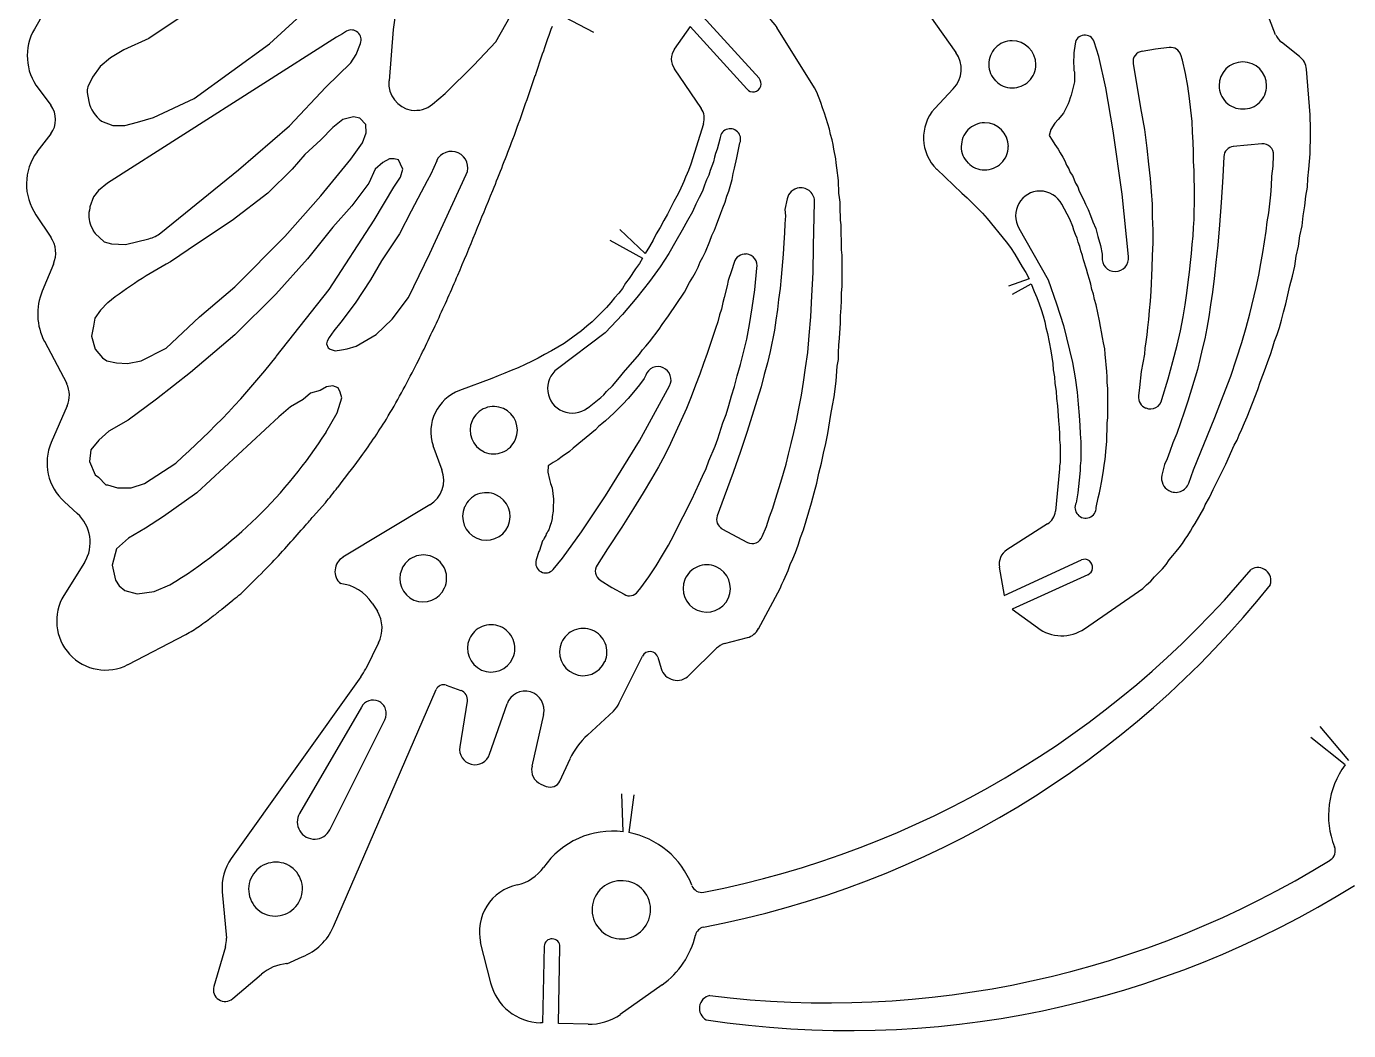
# Model space of a CAD drawing. Extents: x 277 to 555, y 173 to 336.
# Drawn here: x 277.4 to 418.9, y 173.2 to 280.7 of the extents above; entities that cross this region are included whole.
import ezdxf

# ---------------------------------------------------------------- set-up
doc = ezdxf.new("R2010")
doc.units = 0
doc.header["$MEASUREMENT"] = 0
doc.layers.add('CYAN', color=4, linetype='CONTINUOUS')

msp = doc.modelspace()

# ---------------------------------------------------------------- linework, layer by layer
at = {"layer": 'CYAN', "color": 7}
for p, q in [((370.62, 286.8), (376.91, 277.96)), ((303.41, 278.87), (310.04, 284.93)), ((280.29, 284.02), (278.25, 280.45)), ((317.12, 283.74), (316.67, 280.4)), ((327.66, 279.09), (330.27, 283.74)), ((411.13, 279.83), (409.66, 283.68)), ((294.29, 281.98), (290.49, 279.43)), ((334.22, 282.16), (338.12, 280.14)), ((349.82, 281.81), (355.83, 275.18)), ((316.67, 280.4), (316.22, 274.9)), ((348.46, 280.74), (346.76, 278.3)), ((354.52, 274.05), (348.46, 280.74)), ((361.78, 274.16), (357.75, 280.62)), ((310.61, 279.6), (286.07, 263.96)), ((290.49, 279.43), (287.83, 278.24)), ((295.36, 273.03), (303.41, 278.87)), ((311.23, 279.94), (310.61, 279.6)), ((311.68, 280.23), (311.23, 279.94)), ((312.7, 277.73), (313.16, 278.92)), ((325.28, 276.6), (327.66, 279.09)), ((389.66, 278.87), (389.54, 277.9)), ((392.21, 277.51), (391.7, 279.09)), ((413.68, 277.51), (411.76, 279.04)), ((287.83, 278.24), (286.41, 277.39)), ((312.14, 276.83), (312.7, 277.73)), ((389.54, 277.9), (389.54, 277.39)), ((392.94, 274.16), (392.21, 277.51)), ((398.27, 278.3), (396.85, 278.07)), ((399.74, 278.47), (398.27, 278.3)), ((401.16, 277.11), (400.99, 277.68)), ((285.28, 276.43), (284.48, 275.3)), ((286.41, 277.39), (285.28, 276.43)), ((309.47, 274.22), (312.14, 276.83)), ((322.22, 273.54), (325.28, 276.6)), ((346.76, 276.2), (349.65, 271.95)), ((389.54, 277.39), (389.49, 277.22)), ((389.49, 277.22), (389.49, 276.71)), ((389.49, 276.71), (389.54, 276.54)), ((389.54, 276.54), (389.54, 276.03)), ((389.54, 276.03), (389.6, 275.86)), ((395.89, 276.77), (396.68, 272.01)), ((401.5, 275.69), (401.16, 277.11)), ((414.82, 271.27), (414.42, 276.15)), ((284.48, 275.3), (283.97, 274.28)), ((389.6, 274.79), (389.32, 273.65)), ((389.6, 275.86), (389.6, 274.79)), ((401.73, 274.33), (401.5, 275.69)), ((278.65, 274.11), (280.01, 272.29)), ((283.92, 273.65), (284.09, 272.69)), ((305.56, 270.08), (309.47, 274.22)), ((320.86, 272.41), (322.22, 273.54)), ((362, 273.71), (361.78, 274.16)), ((362.46, 272.58), (362, 273.71)), ((376.62, 274.05), (374.64, 271.95)), ((389.26, 273.37), (389.15, 273.09)), ((389.32, 273.65), (389.26, 273.37)), ((393.74, 269.57), (392.94, 274.16)), ((401.9, 273.03), (401.73, 274.33)), ((291, 270.99), (295.36, 273.03)), ((362.63, 272.01), (362.46, 272.58)), ((362.85, 271.44), (362.63, 272.01)), ((388.92, 272.46), (388.41, 271.44)), ((389.03, 272.75), (388.92, 272.46)), ((389.15, 273.09), (389.03, 272.75)), ((396.68, 272.01), (397.08, 269.69)), ((402.07, 271.78), (401.9, 273.03)), ((402.18, 270.54), (402.07, 271.78)), ((285.45, 270.59), (286.64, 270.14)), ((287.94, 270.14), (289.3, 270.48)), ((289.3, 270.48), (291, 270.99)), ((311.29, 270.76), (310.21, 269.91)), ((312.42, 271.05), (311.29, 270.76)), ((313.1, 270.93), (312.42, 271.05)), ((313.72, 270.25), (313.1, 270.93)), ((363.36, 269.74), (362.85, 271.44)), ((387.5, 270.37), (387.05, 269.69)), ((387.84, 270.76), (387.5, 270.37)), ((388.41, 271.44), (387.84, 270.76)), ((402.24, 269.4), (402.18, 270.54)), ((414.82, 270.76), (414.82, 271.27)), ((414.87, 270.25), (414.82, 270.76)), ((280.01, 269.23), (278.53, 267.31)), ((286.64, 270.14), (287.94, 270.14)), ((300.12, 265.38), (305.56, 270.08)), ((310.21, 269.91), (308.91, 268.61)), ((313.38, 268.27), (313.78, 269.35)), ((313.78, 269.35), (313.72, 270.25)), ((349.88, 270.31), (348.52, 266)), ((363.48, 269.18), (363.36, 269.74)), ((363.65, 268.61), (363.48, 269.18)), ((387.05, 269.69), (386.88, 269.06)), ((386.88, 269.06), (387.22, 268.55)), ((394.7, 262.77), (393.74, 269.57)), ((397.08, 269.69), (397.36, 267.7)), ((402.29, 268.33), (402.24, 269.4)), ((414.87, 268.5), (414.87, 270.25)), ((308.91, 268.61), (307.21, 267.02)), ((312.14, 266.51), (313.38, 268.27)), ((351.35, 267.59), (351.18, 267.14)), ((351.63, 268.67), (351.35, 267.59)), ((353.56, 267.19), (353.79, 268.27)), ((363.76, 268.1), (363.65, 268.61)), ((363.82, 267.59), (363.76, 268.1)), ((364.04, 266.57), (363.82, 267.59)), ((387.22, 268.55), (387.5, 268.1)), ((387.5, 268.1), (387.84, 267.59)), ((387.84, 267.59), (388.07, 267.19)), ((397.36, 267.7), (397.53, 266)), ((402.35, 267.31), (402.29, 268.33)), ((409.66, 268.16), (406.6, 267.87)), ((414.82, 267.82), (414.87, 268.5)), ((414.82, 267.08), (414.82, 267.82)), ((307.21, 267.02), (305.85, 265.44)), ((308.91, 262.6), (312.14, 266.51)), ((315.54, 266.17), (314.74, 265.44)), ((316.27, 266.57), (315.54, 266.17)), ((316.78, 266.57), (316.27, 266.57)), ((317.24, 266.46), (316.78, 266.57)), ((317.46, 266), (317.24, 266.46)), ((321.32, 266.34), (320.69, 264.93)), ((350.95, 266.23), (350.61, 265.32)), ((351.07, 266.74), (350.95, 266.23)), ((351.18, 267.14), (351.07, 266.74)), ((353.22, 265.55), (353.45, 266.68)), ((353.45, 266.68), (353.56, 267.19)), ((364.1, 266.12), (364.04, 266.57)), ((364.16, 265.61), (364.1, 266.12)), ((388.07, 267.19), (388.35, 266.74)), ((388.35, 266.74), (388.58, 266.34)), ((388.58, 266.34), (388.75, 265.89)), ((402.35, 266.29), (402.35, 267.31)), ((402.41, 265.32), (402.35, 266.29)), ((405.58, 266.8), (405.47, 264.64)), ((410.85, 265.78), (410.91, 266.97)), ((414.7, 265.44), (414.76, 266.29)), ((414.76, 266.29), (414.82, 267.08)), ((291.79, 258.64), (300.12, 265.38)), ((305.85, 265.44), (303.24, 262.89)), ((314.74, 265.44), (314.06, 263.96)), ((317.69, 265.44), (317.46, 266)), ((317.46, 264.59), (317.69, 265.44)), ((320.69, 264.93), (320.3, 264.19)), ((320.58, 256.43), (324.49, 264.87)), ((348.12, 264.98), (347.95, 264.59)), ((348.29, 265.32), (348.12, 264.98)), ((348.52, 266), (348.29, 265.32)), ((350.44, 264.81), (350.22, 264.3)), ((350.61, 265.32), (350.44, 264.81)), ((352.94, 264.36), (353.05, 264.98)), ((353.05, 264.98), (353.22, 265.55)), ((364.33, 264.25), (364.16, 265.61)), ((374.87, 265.44), (377.53, 262.89)), ((388.75, 265.89), (388.98, 265.49)), ((388.98, 265.49), (389.15, 265.1)), ((389.15, 265.1), (389.37, 264.76)), ((389.37, 264.76), (389.71, 263.96)), ((397.53, 266), (397.7, 264.47)), ((402.41, 264.42), (402.41, 265.32)), ((410.68, 263.68), (410.74, 264.7)), ((410.74, 264.7), (410.85, 265.78)), ((414.59, 264.47), (414.7, 265.44)), ((286.07, 263.96), (285.11, 263.17)), ((314.06, 263.96), (312.25, 261.53)), ((314.63, 260), (316.73, 263.51)), ((316.73, 263.51), (317.46, 264.59)), ((320.3, 264.19), (319.67, 263)), ((347.78, 264.13), (347.33, 263.11)), ((347.95, 264.59), (347.78, 264.13)), ((349.99, 263.74), (349.76, 263.11)), ((350.22, 264.3), (349.99, 263.74)), ((352.6, 263.11), (352.94, 264.36)), ((364.33, 263.79), (364.33, 264.25)), ((364.38, 263.34), (364.33, 263.79)), ((364.38, 262.89), (364.38, 263.34)), ((389.71, 263.96), (389.94, 263.57)), ((389.94, 263.57), (390.11, 263.11)), ((397.7, 264.47), (397.82, 263.06)), ((402.46, 263.51), (402.41, 264.42)), ((402.46, 261.81), (402.46, 263.51)), ((405.47, 264.64), (405.3, 261.87)), ((410.62, 262.72), (410.68, 263.68)), ((414.36, 262.55), (414.53, 263.51)), ((414.53, 263.51), (414.59, 264.47)), ((284.6, 262.49), (284.2, 261.41)), ((285.11, 263.17), (284.6, 262.49)), ((303.24, 262.89), (299.44, 259.94)), ((305.05, 258.24), (308.91, 262.6)), ((319.67, 263), (318.6, 260.96)), ((346.7, 261.98), (346.02, 260.62)), ((347.04, 262.55), (346.7, 261.98)), ((347.33, 263.11), (347.04, 262.55)), ((349.42, 262.43), (349.08, 261.7)), ((349.76, 263.11), (349.42, 262.43)), ((351.97, 261.3), (352.2, 261.92)), ((352.2, 261.92), (352.37, 262.55)), ((352.37, 262.55), (352.6, 263.11)), ((358.83, 262.26), (358.6, 261.13)), ((361.72, 260.39), (361.78, 261.92)), ((364.44, 262.43), (364.38, 262.89)), ((364.5, 261.92), (364.44, 262.43)), ((364.5, 260.96), (364.5, 261.92)), ((377.53, 262.89), (378.1, 262.38)), ((378.1, 262.38), (379.74, 260.73)), ((390.11, 263.11), (390.56, 262.21)), ((390.56, 262.21), (390.79, 261.7)), ((395.38, 256.09), (394.7, 262.77)), ((397.82, 263.06), (397.93, 261.7)), ((405.3, 261.87), (405.13, 259.49)), ((410.4, 260.79), (410.62, 262.72)), ((414.25, 261.53), (414.36, 262.55)), ((278.42, 260.56), (280.01, 258.18)), ((284.2, 261.41), (284.2, 261.3)), ((312.25, 261.53), (310.21, 259.26)), ((318.6, 260.96), (317.35, 258.52)), ((346.02, 260.62), (345.63, 259.94)), ((348.69, 260.9), (348.18, 259.94)), ((349.08, 261.7), (348.69, 260.9)), ((351.29, 259.49), (351.75, 260.73)), ((351.75, 260.73), (351.97, 261.3)), ((358.6, 261.13), (358.66, 260.45)), ((358.66, 260.45), (358.6, 259.6)), ((364.55, 260.51), (364.5, 260.96)), ((364.55, 260), (364.55, 260.51)), ((379.74, 260.73), (380.25, 260.17)), ((389.09, 260.11), (388.24, 261.7)), ((390.79, 261.7), (391.07, 261.13)), ((391.07, 261.13), (391.3, 260.51)), ((391.3, 260.51), (391.58, 259.83)), ((397.93, 261.7), (397.93, 260.34)), ((402.41, 260.9), (402.46, 261.81)), ((402.41, 260.05), (402.41, 260.9)), ((410.23, 259.83), (410.4, 260.79)), ((413.97, 259.37), (414.08, 260.45)), ((414.08, 260.45), (414.25, 261.53)), ((284.31, 259.37), (284.54, 258.92)), ((299.44, 259.94), (295.7, 257.5)), ((310.21, 259.26), (307.49, 255.86)), ((309.81, 252.57), (314.63, 260)), ((345.23, 259.2), (344.83, 258.52)), ((345.63, 259.94), (345.23, 259.2)), ((348.18, 259.94), (347.61, 258.92)), ((351.07, 258.92), (351.29, 259.49)), ((358.6, 259.6), (358.55, 258.64)), ((361.66, 257.22), (361.72, 260.39)), ((364.61, 259.49), (364.55, 260)), ((364.61, 258.47), (364.61, 259.49)), ((380.25, 260.17), (382.29, 257.67)), ((383.65, 259.15), (386.77, 253.59)), ((389.43, 259.32), (389.09, 260.11)), ((389.54, 258.92), (389.43, 259.32)), ((391.58, 259.83), (391.87, 259.09)), ((391.87, 259.09), (392.09, 258.24)), ((397.93, 260.34), (397.99, 258.92)), ((402.29, 258.3), (402.35, 259.2)), ((402.35, 259.2), (402.41, 260.05)), ((405.13, 259.49), (404.96, 257.33)), ((410.11, 258.81), (410.23, 259.83)), ((413.74, 258.3), (413.97, 259.37)), ((284.54, 258.92), (284.54, 258.86)), ((284.54, 258.86), (284.77, 258.58)), ((284.77, 258.58), (285.73, 257.67)), ((285.73, 257.67), (286.52, 257.45)), ((288, 257.39), (290.49, 258.01)), ((299.73, 252.86), (305.05, 258.24)), ((317.35, 258.52), (315.42, 255.63)), ((339.85, 257.85), (343.36, 255.92)), ((343.64, 256.44), (340.92, 258.98)), ((344.49, 257.84), (344.1, 257.16)), ((344.83, 258.52), (344.49, 257.84)), ((346.93, 257.73), (346.19, 256.43)), ((347.61, 258.92), (346.93, 257.73)), ((350.1, 256.6), (350.56, 257.73)), ((350.56, 257.73), (350.78, 258.35)), ((350.78, 258.35), (351.07, 258.92)), ((358.55, 258.64), (358.49, 257.56)), ((364.67, 257.9), (364.61, 258.47)), ((364.67, 256.82), (364.67, 257.9)), ((382.29, 257.67), (382.74, 257.05)), ((389.71, 258.47), (389.54, 258.92)), ((389.88, 258.07), (389.71, 258.47)), ((390, 257.62), (389.88, 258.07)), ((390.17, 257.16), (390, 257.62)), ((392.09, 258.24), (392.38, 257.28)), ((397.99, 258.92), (397.99, 257.56)), ((402.18, 257.39), (402.29, 258.3)), ((409.77, 256.54), (410.11, 258.81)), ((413.57, 257.22), (413.74, 258.3)), ((286.52, 257.45), (288, 257.39)), ((295.7, 257.5), (292.81, 255.52)), ((318.31, 251.72), (320.58, 256.43)), ((344.1, 257.16), (343.64, 256.44)), ((343.7, 256.54), (343.64, 256.44)), ((346.19, 256.43), (345.23, 255.01)), ((349.82, 256.03), (350.1, 256.6)), ((358.43, 256.37), (358.21, 253.88)), ((358.49, 257.56), (358.43, 256.37)), ((361.61, 254.39), (361.66, 257.22)), ((364.72, 256.26), (364.67, 256.82)), ((364.72, 252.91), (364.72, 256.26)), ((382.74, 257.05), (383.2, 256.37)), ((383.2, 256.37), (383.99, 255.01)), ((390.28, 256.71), (390.17, 257.16)), ((390.45, 256.2), (390.28, 256.71)), ((390.56, 255.75), (390.45, 256.2)), ((392.38, 257.28), (392.55, 256.37)), ((392.55, 256.37), (392.55, 256.03)), ((397.93, 256.2), (397.87, 254.9)), ((397.99, 257.56), (397.93, 256.2)), ((402.01, 255.46), (402.12, 256.43)), ((402.12, 256.43), (402.18, 257.39)), ((404.96, 257.33), (404.73, 255.46)), ((409.55, 255.35), (409.77, 256.54)), ((413.34, 256.14), (413.57, 257.22)), ((280.29, 255.29), (279.1, 252.4)), ((307.49, 255.86), (304.09, 252.06)), ((315.42, 255.63), (314.23, 253.59)), ((342.62, 254.78), (341.94, 253.76)), ((343.02, 255.35), (342.62, 254.78)), ((343.36, 255.92), (343.02, 255.35)), ((345.23, 255.01), (344.1, 253.42)), ((349.03, 254.39), (349.31, 254.95)), ((349.31, 254.95), (349.54, 255.52)), ((349.54, 255.52), (349.82, 256.03)), ((353.16, 255.46), (352.88, 254.56)), ((355.37, 252.52), (355.6, 254.84)), ((383.99, 255.01), (384.39, 254.39)), ((390.9, 254.73), (390.56, 255.75)), ((397.87, 254.9), (397.76, 252.4)), ((401.9, 254.44), (402.01, 255.46)), ((404.73, 255.46), (404.56, 253.76)), ((409.32, 254.1), (409.55, 255.35)), ((412.95, 253.99), (413.17, 255.07)), ((413.17, 255.07), (413.34, 256.14)), ((314.23, 253.59), (312.59, 251.1)), ((341.94, 253.76), (341.55, 253.25)), ((344.1, 253.42), (342.74, 251.72)), ((348.4, 253.31), (348.74, 253.88)), ((348.74, 253.88), (349.03, 254.39)), ((352.54, 253.54), (352.43, 252.97)), ((352.88, 254.56), (352.54, 253.54)), ((358.21, 253.88), (358.09, 252.69)), ((361.49, 251.89), (361.61, 254.39)), ((384.73, 253.71), (382.53, 252.93)), ((384.39, 254.39), (384.73, 253.71)), ((386.77, 253.59), (387.67, 251.04)), ((391.02, 254.22), (390.9, 254.73)), ((391.19, 253.65), (391.02, 254.22)), ((391.36, 253.14), (391.19, 253.65)), ((401.61, 252.18), (401.78, 253.37)), ((401.78, 253.37), (401.9, 254.44)), ((404.56, 253.76), (404.39, 252.29)), ((409.04, 252.8), (409.32, 254.1)), ((412.66, 252.97), (412.95, 253.99)), ((295.93, 249.63), (299.73, 252.86)), ((304.09, 252.06), (299.73, 247.7)), ((304.15, 245.38), (309.81, 252.57)), ((340.81, 252.18), (340.36, 251.67)), ((341.21, 252.69), (340.81, 252.18)), ((341.55, 253.25), (341.21, 252.69)), ((346.14, 249.74), (347.84, 252.29)), ((347.84, 252.29), (348.4, 253.31)), ((352.43, 252.97), (352.09, 251.72)), ((355.09, 250.59), (355.37, 252.52)), ((358.09, 252.69), (357.92, 251.5)), ((364.67, 252.18), (364.72, 252.91)), ((364.67, 251.38), (364.67, 252.18)), ((382.98, 252.08), (384.96, 253.16)), ((384.96, 253.16), (385.29, 252.35)), ((385.29, 252.35), (385.58, 251.72)), ((391.47, 252.57), (391.36, 253.14)), ((391.64, 252.06), (391.47, 252.57)), ((391.75, 251.5), (391.64, 252.06)), ((397.76, 252.4), (397.7, 251.33)), ((401.44, 250.93), (401.61, 252.18)), ((404.39, 252.29), (404.16, 250.93)), ((408.36, 249.97), (409.04, 252.8)), ((412.21, 251.04), (412.66, 252.97)), ((286.13, 251.16), (285.33, 250.36)), ((312.59, 251.1), (311.06, 249.06)), ((316.56, 249.4), (318.31, 251.72)), ((339.51, 250.65), (337.98, 249.12)), ((339.96, 251.16), (339.51, 250.65)), ((340.36, 251.67), (339.96, 251.16)), ((342.74, 251.72), (341.21, 249.91)), ((351.97, 251.16), (351.8, 250.48)), ((352.09, 251.72), (351.97, 251.16)), ((354.81, 248.83), (355.09, 250.59)), ((357.92, 251.5), (357.81, 250.42)), ((361.38, 249.63), (361.49, 251.89)), ((364.55, 249.74), (364.61, 250.59)), ((364.61, 250.59), (364.67, 251.38)), ((385.58, 251.72), (385.8, 251.04)), ((385.8, 251.04), (386.03, 250.42)), ((387.67, 251.04), (388.41, 248.72)), ((391.92, 250.93), (391.75, 251.5)), ((392.26, 249.23), (391.92, 250.93)), ((397.7, 251.33), (397.59, 250.31)), ((401.22, 249.63), (401.44, 250.93)), ((404.16, 250.93), (403.99, 249.63)), ((411.98, 250.14), (412.21, 251.04)), ((284.71, 249.51), (284.6, 248.66)), ((285.33, 250.36), (284.71, 249.51)), ((292.36, 246.28), (295.93, 249.63)), ((314.86, 247.76), (316.56, 249.4)), ((337.98, 249.12), (337.41, 248.66)), ((341.21, 249.91), (339.34, 247.93)), ((345.46, 248.83), (346.14, 249.74)), ((351.41, 249.12), (351.18, 248.38)), ((351.58, 249.85), (351.41, 249.12)), ((351.8, 250.48), (351.58, 249.85)), ((357.64, 249.29), (357.47, 248.21)), ((357.81, 250.42), (357.64, 249.29)), ((361.21, 247.64), (361.38, 249.63)), ((364.55, 248.95), (364.55, 249.74)), ((386.03, 250.42), (386.26, 249.74)), ((386.26, 249.74), (386.43, 249.12)), ((386.43, 249.12), (386.54, 248.49)), ((392.38, 248.61), (392.26, 249.23)), ((397.53, 249.34), (397.42, 248.49)), ((397.59, 250.31), (397.53, 249.34)), ((400.93, 248.15), (401.22, 249.63)), ((403.99, 249.63), (403.77, 248.44)), ((407.96, 248.49), (408.36, 249.97)), ((411.53, 248.49), (411.76, 249.29)), ((411.76, 249.29), (411.98, 250.14)), ((284.6, 248.66), (284.37, 247.59)), ((299.73, 247.7), (294.97, 243.68)), ((310.32, 248.15), (309.81, 247.42)), ((311.06, 249.06), (310.32, 248.15)), ((312.7, 246.51), (314.86, 247.76)), ((339.34, 247.93), (334.24, 244.07)), ((336.84, 248.15), (334.97, 246.79)), ((337.41, 248.66), (336.84, 248.15)), ((344.1, 246.96), (345.12, 248.32)), ((345.12, 248.32), (345.46, 248.83)), ((351.18, 248.38), (350.61, 246.68)), ((354.52, 247.25), (354.81, 248.83)), ((357.47, 248.21), (357.02, 245.94)), ((364.44, 247.36), (364.55, 248.95)), ((386.54, 248.49), (386.71, 247.87)), ((386.71, 247.87), (387.05, 246)), ((388.41, 248.72), (389.37, 244.75)), ((392.49, 248.04), (392.38, 248.61)), ((392.6, 247.42), (392.49, 248.04)), ((397.36, 247.7), (397.25, 246.96)), ((397.42, 248.49), (397.36, 247.7)), ((400.59, 246.62), (400.93, 248.15)), ((403.77, 248.44), (403.54, 247.3)), ((407.51, 246.91), (407.96, 248.49)), ((411.02, 247.02), (411.3, 247.76)), ((411.3, 247.76), (411.53, 248.49)), ((279.33, 247.02), (281.71, 242.49)), ((284.37, 247.59), (284.77, 246.17)), ((289.7, 244.92), (292.36, 246.28)), ((309.59, 247.02), (309.53, 246.74)), ((309.53, 246.74), (309.7, 246.34)), ((309.81, 247.42), (309.59, 247.02)), ((309.7, 246.34), (309.93, 246.17)), ((311.74, 246.23), (312.7, 246.51)), ((334.97, 246.79), (333.61, 246)), ((343.36, 246.11), (343.7, 246.51)), ((343.7, 246.51), (344.1, 246.96)), ((350.61, 246.68), (350.27, 245.72)), ((354.18, 245.83), (354.52, 247.25)), ((361.04, 245.83), (361.21, 247.64)), ((364.33, 245.83), (364.38, 246.62)), ((364.38, 246.62), (364.44, 247.36)), ((392.72, 246.85), (392.6, 247.42)), ((392.83, 246.23), (392.72, 246.85)), ((397.14, 246.28), (397.08, 245.66)), ((397.25, 246.96), (397.14, 246.28)), ((400.14, 244.87), (400.59, 246.62)), ((403.54, 247.3), (403.26, 246.17)), ((406.94, 245.15), (407.51, 246.91)), ((410.57, 245.6), (410.79, 246.28)), ((410.79, 246.28), (411.02, 247.02)), ((284.77, 246.17), (285.56, 245.26)), ((285.56, 245.26), (286.01, 244.92)), ((286.01, 244.92), (287.03, 244.7)), ((288.22, 244.64), (289.7, 244.92)), ((309.93, 246.17), (310.44, 246)), ((310.44, 246), (311.12, 246.11)), ((311.12, 246.11), (311.74, 246.23)), ((331.46, 244.87), (330.78, 244.53)), ((332.2, 245.21), (331.46, 244.87)), ((332.88, 245.6), (332.2, 245.21)), ((333.61, 246), (332.88, 245.6)), ((341.32, 243.68), (343.02, 245.66)), ((343.02, 245.66), (343.36, 246.11)), ((350.27, 245.72), (349.88, 244.64)), ((353.84, 244.53), (354.18, 245.83)), ((357.02, 245.94), (356.73, 244.7)), ((360.81, 244.19), (361.04, 245.83)), ((364.21, 244.36), (364.33, 245.09)), ((364.33, 245.09), (364.33, 245.83)), ((387.05, 246), (387.28, 244.64)), ((392.89, 245.66), (392.83, 246.23)), ((393.06, 243.79), (392.89, 245.66)), ((397.08, 245.66), (396.74, 243.79)), ((399.63, 243), (400.14, 244.87)), ((403.03, 245.09), (402.75, 244.02)), ((403.26, 246.17), (403.03, 245.09)), ((406.32, 243.28), (406.94, 245.15)), ((410.06, 244.13), (410.28, 244.87)), ((410.28, 244.87), (410.57, 245.6)), ((287.03, 244.7), (288.22, 244.64)), ((294.97, 243.68), (291.34, 240.84)), ((328.63, 243.62), (327.89, 243.34)), ((329.31, 243.9), (328.63, 243.62)), ((330.04, 244.19), (329.31, 243.9)), ((330.78, 244.53), (330.04, 244.19)), ((341.04, 243.34), (341.32, 243.68)), ((349.48, 243.51), (349.03, 242.32)), ((349.88, 244.64), (349.48, 243.51)), ((353.5, 243.34), (353.84, 244.53)), ((356.39, 243.45), (356.05, 242.15)), ((356.73, 244.7), (356.39, 243.45)), ((360.59, 242.66), (360.81, 244.19)), ((364.1, 242.77), (364.21, 244.36)), ((387.28, 244.64), (387.33, 243.96)), ((387.33, 243.96), (387.45, 243.22)), ((389.37, 244.75), (389.66, 243.11)), ((393.11, 243.22), (393.06, 243.79)), ((396.74, 243.79), (396.57, 242.09)), ((402.75, 244.02), (401.73, 240.62)), ((409.49, 242.66), (410.06, 244.13)), ((309.53, 242.15), (308.85, 241.75)), ((310.21, 242.26), (309.53, 242.15)), ((310.78, 242.03), (310.21, 242.26)), ((311, 241.58), (310.78, 242.03)), ((327.21, 243.05), (323.75, 241.75)), ((327.89, 243.34), (327.21, 243.05)), ((339.51, 241.64), (340.13, 242.26)), ((340.13, 242.26), (340.7, 242.94)), ((340.7, 242.94), (341.04, 243.34)), ((343.02, 242.37), (342.4, 241.58)), ((343.53, 243.05), (343.02, 242.37)), ((343.02, 236.37), (346.25, 242.26)), ((343.7, 243.39), (343.53, 243.05)), ((349.03, 242.32), (348.57, 241.07)), ((352.88, 241.18), (353.22, 242.2)), ((353.22, 242.2), (353.5, 243.34)), ((356.05, 242.15), (355.6, 240.67)), ((360.36, 241.24), (360.59, 242.66)), ((363.87, 241.07), (364.1, 242.77)), ((387.45, 243.22), (387.5, 242.49)), ((387.5, 242.49), (387.62, 241.69)), ((389.66, 243.11), (389.88, 241.58)), ((393.11, 242.6), (393.11, 243.22)), ((393.17, 241.98), (393.11, 242.6)), ((396.57, 242.09), (396.46, 241.18)), ((398.95, 240.79), (399.63, 243)), ((405.52, 241.18), (406.32, 243.28)), ((409.21, 241.86), (409.49, 242.66)), ((291.34, 240.84), (288.28, 238.58)), ((307.04, 240.79), (305.68, 239.99)), ((307.83, 241.47), (307.04, 240.79)), ((308.85, 241.75), (307.83, 241.47)), ((310.66, 239.37), (311.17, 240.96)), ((311.17, 240.96), (311, 241.58)), ((337.47, 239.88), (338.88, 241.01)), ((338.88, 241.01), (339.22, 241.3)), ((339.22, 241.3), (339.51, 241.64)), ((341.83, 240.9), (341.26, 240.28)), ((342.4, 241.58), (341.83, 240.9)), ((348.57, 241.07), (348.06, 239.82)), ((352.6, 240.16), (352.88, 241.18)), ((355.6, 240.67), (355.09, 239.09)), ((360.08, 239.82), (360.36, 241.24)), ((363.7, 240.16), (363.87, 241.07)), ((387.62, 241.69), (387.67, 240.9)), ((387.67, 240.9), (387.79, 240.11)), ((389.88, 241.58), (390, 240.28)), ((393.17, 238.86), (393.17, 241.98)), ((401.73, 240.62), (401.33, 239.43)), ((404.62, 238.86), (405.52, 241.18)), ((408.07, 238.92), (409.21, 241.86)), ((281.76, 240.11), (280.06, 236.2)), ((305.68, 239.99), (304.43, 238.92)), ((309.47, 237.27), (310.66, 239.37)), ((340.3, 239.31), (339.39, 238.52)), ((341.26, 240.28), (340.3, 239.31)), ((348.06, 239.82), (346.36, 236.08)), ((351.97, 238.29), (352.31, 239.2)), ((352.31, 239.2), (352.6, 240.16)), ((359.85, 238.52), (360.08, 239.82)), ((363.19, 237.16), (363.53, 239.2)), ((363.53, 239.2), (363.7, 240.16)), ((387.79, 240.11), (387.9, 238.52)), ((390, 240.28), (390.11, 239.09)), ((401.33, 239.43), (400.54, 237.16)), ((288.28, 238.58), (286.24, 237.39)), ((304.43, 238.92), (295.65, 230.81)), ((338.66, 237.9), (338.32, 237.56)), ((339, 238.18), (338.66, 237.9)), ((339.39, 238.52), (339, 238.18)), ((351.41, 236.59), (351.97, 238.29)), ((355.09, 239.09), (354.52, 237.27)), ((359.57, 237.27), (359.85, 238.52)), ((387.9, 238.52), (387.96, 237.78)), ((387.96, 237.78), (388.01, 237.1)), ((390.11, 239.09), (390.17, 238.01)), ((390.17, 238.01), (390.22, 237.1)), ((393.11, 238.24), (393.17, 238.86)), ((393.11, 237.56), (393.11, 238.24)), ((402.35, 233.25), (404.62, 238.86)), ((407.51, 237.61), (407.79, 238.29)), ((407.79, 238.29), (408.07, 238.92)), ((285.16, 236.42), (284.31, 235.4)), ((286.24, 237.39), (285.16, 236.42)), ((338.32, 237.56), (335.94, 235.57)), ((339.39, 230.47), (343.02, 236.37)), ((351.12, 235.8), (351.41, 236.59)), ((354.52, 237.27), (353.84, 235.23)), ((359.28, 236.08), (359.57, 237.27)), ((362.97, 236.08), (363.19, 237.16)), ((388.01, 237.1), (388.01, 236.48)), ((388.01, 236.48), (388.07, 235.91)), ((390.22, 237.1), (390.28, 236.25)), ((393.06, 236.93), (393.11, 237.56)), ((393.06, 236.31), (393.06, 236.93)), ((400.54, 237.16), (400.14, 236.14)), ((406.71, 235.91), (407, 236.42)), ((407, 236.42), (407.22, 236.99)), ((407.22, 236.99), (407.51, 237.61)), ((284.31, 235.4), (284.14, 234.16)), ((320.92, 235.86), (321.88, 233.25)), ((335.54, 235.23), (334.75, 234.67)), ((335.94, 235.57), (335.54, 235.23)), ((346.36, 236.08), (345.74, 234.84)), ((350.44, 234.21), (351.12, 235.8)), ((353.84, 235.23), (353.05, 232.97)), ((358.72, 233.87), (359, 234.95)), ((359, 234.95), (359.28, 236.08)), ((362.51, 233.99), (362.74, 235.06)), ((362.74, 235.06), (362.97, 236.08)), ((388.07, 235.91), (388.07, 234.04)), ((390.28, 236.25), (390.28, 234.27)), ((392.89, 234.38), (393, 235.63)), ((393, 235.63), (393.06, 236.31)), ((399.8, 235.23), (399.52, 234.44)), ((400.14, 236.14), (399.8, 235.23)), ((405.81, 233.87), (406.71, 235.91)), ((284.14, 234.16), (284.77, 232.74)), ((290.04, 231.78), (293.38, 233.99)), ((333.27, 233.7), (333.22, 233.02)), ((333.78, 234.04), (333.27, 233.7)), ((334.29, 234.33), (333.78, 234.04)), ((334.75, 234.67), (334.29, 234.33)), ((345.06, 233.59), (344.32, 232.29)), ((345.74, 234.84), (345.06, 233.59)), ((350.16, 233.42), (350.44, 234.21)), ((358.15, 231.95), (358.72, 233.87)), ((362.23, 232.91), (362.51, 233.99)), ((388.07, 234.04), (388.01, 233.7)), ((388.01, 233.7), (388.01, 233.36)), ((390.28, 234.27), (390.22, 233.7)), ((390.22, 233.7), (390.22, 233.19)), ((392.72, 233.14), (392.77, 233.76)), ((392.77, 233.76), (392.89, 234.38)), ((399.23, 233.82), (398.95, 232.68)), ((399.52, 234.44), (399.23, 233.82)), ((404.45, 231.15), (405.81, 233.87)), ((284.77, 232.74), (285.11, 232.46)), ((285.11, 232.46), (285.9, 231.66)), ((333.22, 233.02), (333.39, 232.23)), ((333.39, 232.23), (333.5, 231.78)), ((344.32, 232.29), (343.42, 230.81)), ((349.42, 231.78), (349.76, 232.57)), ((349.76, 232.57), (350.16, 233.42)), ((353.05, 232.97), (352.09, 230.36)), ((362, 231.83), (362.23, 232.91)), ((388.01, 233.36), (387.56, 228.83)), ((390.11, 232.17), (389.94, 230.81)), ((390.22, 233.19), (390.11, 232.17)), ((392.49, 231.89), (392.72, 233.14)), ((401.84, 231.83), (402.35, 233.25)), ((285.9, 231.66), (286.07, 231.66)), ((286.07, 231.66), (287.15, 231.32)), ((287.15, 231.32), (288.62, 231.32)), ((288.62, 231.32), (290.04, 231.78)), ((295.65, 230.81), (292.08, 228.26)), ((333.5, 231.78), (333.67, 231.32)), ((333.67, 231.32), (333.84, 230.13)), ((343.42, 230.81), (342.4, 229.11)), ((348.63, 230.08), (349.42, 231.78)), ((357.58, 230.13), (358.15, 231.95)), ((361.44, 229.74), (361.72, 230.81)), ((361.72, 230.81), (362, 231.83)), ((389.94, 230.81), (389.77, 229.74)), ((392.15, 230.25), (392.26, 230.81)), ((392.26, 230.81), (392.38, 231.32)), ((392.38, 231.32), (392.49, 231.89)), ((404.05, 230.3), (404.28, 230.76)), ((404.28, 230.76), (404.45, 231.15)), ((281.48, 229.85), (282.84, 228.6)), ((308.11, 228.26), (309.42, 229.74)), ((320.58, 229.51), (311.29, 223.9)), ((333.84, 229.79), (333.78, 229.45)), ((333.78, 229.45), (333.78, 228.83)), ((333.84, 230.13), (333.84, 229.79)), ((336.84, 226.62), (339.39, 230.47)), ((347.72, 228.26), (348.63, 230.08)), ((352.09, 230.36), (351.35, 228.32)), ((357.3, 229.17), (357.58, 230.13)), ((360.59, 226.85), (361.44, 229.74)), ((391.92, 229.23), (392.15, 230.25)), ((403.43, 229.11), (403.6, 229.51)), ((403.6, 229.51), (404.05, 230.3)), ((292.08, 228.26), (290.15, 227.02)), ((333.67, 228.04), (333.56, 227.58)), ((333.78, 228.83), (333.67, 228.26)), ((333.67, 228.26), (333.67, 228.04)), ((342.4, 229.11), (341.15, 227.13)), ((347.21, 227.3), (347.72, 228.26)), ((356.62, 227.19), (356.96, 228.21)), ((356.96, 228.21), (357.3, 229.17)), ((402.52, 227.53), (403.43, 229.11)), ((290.15, 227.02), (288.34, 225.94)), ((333.16, 226.56), (333.05, 226.39)), ((333.22, 226.68), (333.16, 226.56)), ((333.33, 226.85), (333.22, 226.68)), ((333.44, 227.19), (333.33, 226.85)), ((333.5, 227.41), (333.44, 227.19)), ((333.56, 227.58), (333.5, 227.41)), ((334.8, 223.79), (336.84, 226.62)), ((341.15, 227.13), (339.62, 224.81)), ((346.7, 226.28), (347.21, 227.3)), ((351.86, 226.96), (354.58, 225.49)), ((356.17, 226.11), (356.62, 227.19)), ((360.25, 226), (360.59, 226.85)), ((386.71, 227.47), (382.35, 224.69)), ((401.73, 226.22), (402.01, 226.68)), ((402.01, 226.68), (402.24, 227.07)), ((402.24, 227.07), (402.52, 227.53)), ((288.34, 225.94), (287.03, 224.81)), ((332.65, 225.66), (332.31, 224.64)), ((332.76, 225.77), (332.65, 225.66)), ((332.82, 225.94), (332.76, 225.77)), ((332.93, 226.11), (332.82, 225.94)), ((332.99, 226.22), (332.93, 226.11)), ((333.05, 226.39), (332.99, 226.22)), ((345.51, 224.13), (346.14, 225.2)), ((346.14, 225.2), (346.7, 226.28)), ((359.74, 224.41), (360.02, 225.2)), ((360.02, 225.2), (360.25, 226)), ((400.82, 224.92), (401.16, 225.37)), ((401.16, 225.37), (401.44, 225.83)), ((401.44, 225.83), (401.73, 226.22)), ((287.03, 224.81), (286.58, 223.05)), ((332.25, 224.52), (331.97, 223.62)), ((332.31, 224.64), (332.25, 224.52)), ((333.78, 222.6), (334.8, 223.79)), ((339.62, 224.81), (338.49, 223.05)), ((344.83, 222.99), (345.51, 224.13)), ((359.17, 223.11), (359.45, 223.73)), ((359.45, 223.73), (359.74, 224.41)), ((399.74, 223.62), (400.14, 224.07)), ((400.14, 224.07), (400.48, 224.52)), ((400.48, 224.52), (400.82, 224.92)), ((283.63, 223.33), (281.42, 219.82)), ((286.58, 223.05), (286.92, 221.46)), ((344.04, 221.8), (344.83, 222.99)), ((358.49, 221.46), (358.94, 222.48)), ((358.94, 222.48), (359.17, 223.11)), ((381.55, 222.82), (382.06, 219.82)), ((382.06, 219.82), (390.34, 223.62)), ((398.16, 221.8), (399.01, 222.65)), ((399.01, 222.65), (399.4, 223.11)), ((399.4, 223.11), (399.74, 223.62)), ((286.92, 221.46), (287.32, 220.84)), ((287.32, 220.84), (287.94, 220.33)), ((291.06, 220.22), (292.76, 220.95)), ((300.35, 219.99), (301.31, 220.95)), ((338.83, 221.46), (340.07, 220.67)), ((343.19, 220.61), (344.04, 221.8)), ((358.09, 220.56), (358.26, 221.01)), ((358.26, 221.01), (358.49, 221.46)), ((391.02, 222.03), (382.91, 218.35)), ((396.91, 220.56), (397.31, 220.95)), ((397.31, 220.95), (397.76, 221.35)), ((397.76, 221.35), (398.16, 221.8)), ((287.94, 220.33), (289.24, 219.99)), ((289.24, 219.99), (291.06, 220.22)), ((340.07, 220.67), (341.38, 219.93)), ((342.85, 220.22), (343.19, 220.61)), ((355.77, 216.25), (358.09, 220.56)), ((390.68, 216.25), (396.91, 220.56)), ((298.31, 218.35), (299.5, 219.31)), ((299.5, 219.31), (299.56, 219.37)), ((314.4, 218.97), (314.97, 218.12)), ((382.91, 218.35), (385.63, 216.36)), ((288.28, 212.4), (294.46, 215.63)), ((352.14, 214.66), (354.58, 215.29)), ((315.08, 214.72), (313.72, 211.94)), ((348.35, 211.26), (351.29, 214.15)), ((340.87, 208.32), (343.36, 213.3)), ((345, 213.19), (345.34, 212)), ((313.21, 211.09), (299.33, 191.66)), ((310.27, 184.35), (321.26, 209.73)), ((322.34, 210.19), (323.92, 209.62)), ((324.6, 208.49), (323.81, 203.61)), ((326.98, 202.82), (328.85, 208.2)), ((313.27, 207.86), (306.64, 196.47)), ((332.76, 207.07), (331.52, 201.52)), ((337.47, 204.86), (340.24, 207.41)), ((309.87, 194.72), (315.76, 206.5)), ((415.85, 205.79), (418.94, 202.13)), ((418.56, 201.66), (414.91, 204.59)), ((334.52, 199.93), (335.6, 202.31)), ((332.48, 199.59), (333.05, 199.36)), ((341.28, 194.51), (341.15, 198.55)), ((342.41, 198.47), (341.88, 194.42)), ((298.37, 188.09), (298.82, 183.1)), ((327.1, 178.34), (326.02, 182.65)), ((298.71, 182.19), (297.46, 177.94)), ((332.82, 182.25), (332.65, 174.03)), ((334.35, 173.98), (334.52, 182.19)), ((305.28, 180.38), (306.92, 181.12)), ((299.5, 176.64), (302.56, 179.25)), ((345.46, 178.11), (340.98, 174.94)), ((332.65, 174.03), (332.42, 174.03)), ((337.52, 173.92), (334.35, 173.98))]:
    msp.add_line(p, q, dxfattribs=at)
for centre, radius, start, end in [((354.09, 278.35), 4.31, 31.8136, 103.1452), ((283.24, 277.58), 5.75, 150.0376, 217.1151), ((312.19, 279.32), 1.04, 337.6346, 119.3725), ((468.83, 231.28), 143.92, 159.9029, 162.1218), ((382.94, 276.69), 2.52, 90.6365, 180.651), ((382.91, 276.66), 2.55, 360, 90), ((390.7, 278.76), 1.05, 18.7209, 173.9594), ((412.89, 280.57), 1.9, 202.7971, 233.5173), ((348.29, 277.25), 1.85, 145.5816, 214.4184), ((374.36, 276.18), 3.11, 316.8069, 34.9039), ((396.96, 276.99), 1.09, 95.5876, 191.474), ((399.9, 277.34), 1.14, 17.0225, 98.0351), ((412.56, 276.02), 1.87, 3.9594, 52.9265), ((382.91, 276.67), 2.49, 180.2505, 225.2514), ((382.97, 276.66), 2.49, 268.7053, 0.0072), ((407.62, 274.39), 2.55, 90, 180), ((407.62, 274.39), 2.55, 360, 90), ((319.06, 274.6), 2.86, 174.0556, 260.6777), ((103.83, 351.46), 240.36, 339.8512, 341.5687), ((355.19, 274.6), 0.864, 219.7758, 42.2424), ((382.93, 276.65), 2.49, 224.7486, 269.7495), ((285.05, 273.86), 1.15, 159.0355, 190.5756), ((407.63, 274.43), 2.56, 180.8865, 224.6155), ((407.68, 274.39), 2.49, 268.7053, 0.0072), ((277.97, 270.76), 2.55, 323.1301, 36.8699), ((287.47, 273.4), 3.46, 191.7751, 234.1637), ((319.04, 274.61), 2.86, 261.146, 309.6065), ((348.12, 270.91), 1.85, 341.2347, 34.4719), ((378.15, 268.81), 4.71, 138.2178, 225.7664), ((407.58, 274.39), 2.49, 224.7391, 271.042), ((380, 267.9), 2.52, 90.6365, 180.651), ((379.97, 267.87), 2.55, 360, 90), ((352.75, 268.67), 1.11, 338.9406, 180.1845), ((158.68, 332.41), 182.3, 337.6794, 339.5348), ((379.96, 267.88), 2.49, 180.2505, 225.2514), ((380.02, 267.87), 2.49, 268.7053, 0.0072), ((406.72, 266.74), 1.14, 95.8344, 177.2619), ((409.77, 267.03), 1.14, 357.0455, 95.6189), ((283.24, 263.86), 5.83, 143.7264, 214.3479), ((322.9, 265.61), 1.75, 335.0952, 155.0952), ((379.98, 267.87), 2.49, 224.7486, 269.7495), ((360.29, 261.97), 1.49, 96.1286, 168.6663), ((360.3, 261.98), 1.48, 357.6527, 96.4381), ((-137.58, 449.64), 500.9, 337.0229, 338.1448), ((385.93, 260.47), 2.64, 90.3028, 210.2074), ((385.9, 260.46), 2.65, 27.7332, 89.5207), ((286.92, 260.49), 2.84, 163.4867, 203.2462), ((277.57, 256.49), 2.97, 336.3334, 34.8653), ((289.72, 261.31), 3.39, 283.2393, 307.8807), ((354.36, 255.13), 1.24, 85.1977, 164.4513), ((354.36, 255.11), 1.27, 347.7184, 85.3393), ((313.45, 216.59), 44.06, 117.9271, 128.3252), ((393.96, 255.92), 1.42, 175.5103, 270.0845), ((393.97, 255.92), 1.42, 269.8177, 6.6617), ((171.65, 319.14), 165.27, 334.9979, 336.8272), ((284.94, 249.95), 6.33, 157.2258, 207.5962), ((159.09, 324.62), 178.97, 333.3543, 335.107), ((235.07, 299.89), 88, 311.5021, 321.7208), ((244.54, 281.65), 83.32, 328.9652, 333.4133), ((335.83, 241.97), 2.64, 127.0405, 247.2096), ((345, 242.94), 1.37, 65.3555, 160.622), ((345, 242.9), 1.41, 332.9017, 65.9784), ((279.21, 241.24), 2.79, 336.1001, 26.6277), ((325.4, 237.33), 4.71, 110.4121, 198.2343), ((397.69, 241.04), 1.24, 173.33, 249.3274), ((397.73, 241.03), 1.24, 247.3079, 348.8371), ((327.45, 237.51), 2.54, 111.1089, 156.5528), ((327.43, 237.5), 2.54, 66.0363, 110.5944), ((327.43, 237.51), 2.53, 337.2208, 66.041), ((335.85, 241.98), 2.65, 246.8717, 307.6783), ((271.24, 265.97), 52.36, 322.9713, 328.5973), ((327.44, 237.5), 2.54, 156.2974, 246.2974), ((265.89, 265.2), 51.77, 301.271, 327.3532), ((327.42, 237.49), 2.53, 246.5434, 337.7276), ((285.16, 234), 5.55, 156.7095, 228.4564), ((177, 335.32), 169.37, 322.1422, 323.442), ((318.99, 232.16), 3.09, 300.9625, 20.6121), ((400.42, 232.35), 1.5, 167.3843, 240.9068), ((271.89, 260.83), 48.73, 320.3489, 322.815), ((326.61, 228.26), 2.55, 65.5033, 111.2235), ((400.43, 232.35), 1.5, 240.386, 340.0638), ((326.7, 228.26), 2.59, 113.1986, 156.8014), ((326.64, 228.26), 2.54, 336.2974, 66.2974), ((390.79, 229.23), 1.14, 153.3931, 359.9579), ((280.06, 225.49), 4.17, 328.8613, 48.2605), ((210.15, 313.85), 130.08, 318.2934, 318.8593), ((326.64, 228.26), 2.54, 156.2974, 246.2974), ((352.42, 227.95), 1.13, 160.6645, 240.4475), ((385.69, 229.05), 1.88, 302.8178, 353.1714), ((150.32, 364.96), 208.77, 317.2805, 318.7451), ((326.64, 228.26), 2.54, 246.2974, 336.2974), ((355.1, 226.51), 1.14, 243.2772, 339.6183), ((312.2, 222.38), 1.77, 120.8128, 227.766), ((319.9, 221.63), 2.52, 112.5206, 157.4794), ((319.9, 221.63), 2.52, 67.4794, 112.5206), ((319.89, 221.65), 2.5, 335.4418, 67.1529), ((383.37, 223.16), 1.84, 123.5463, 190.4763), ((390.68, 222.82), 0.863, 293.1986, 113.1986), ((243.63, 281.02), 83.28, 313.8421, 316.1579), ((319.91, 221.62), 2.53, 157.2208, 246.041), ((332.98, 223.28), 1.06, 161.7231, 319.5614), ((339.4, 222.42), 1.11, 145.07, 239.1195), ((350.22, 220.56), 2.52, 112.5206, 157.4794), ((350.25, 220.56), 2.53, 66.8858, 113.1142), ((330.36, 288.15), 102.01, 281.0606, 320.0157), ((350.22, 220.56), 2.54, 336.2974, 66.2974), ((409.23, 221.39), 1.4, 342.0457, 120.2476), ((310.59, 216.6), 4.49, 31.9119, 84.7666), ((350.22, 220.54), 2.53, 157.2208, 246.041), ((330.78, 284.47), 101.99, 280.7952, 321.4779), ((285.88, 217.06), 5.24, 148.2619, 297.1932), ((267.7, 260.73), 52.21, 307.6036, 308.7109), ((319.86, 221.64), 2.53, 247.2208, 336.041), ((341.96, 220.9), 1.13, 239.0846, 322.6865), ((350.22, 220.56), 2.54, 246.2974, 336.2974), ((279.78, 240.22), 28.67, 307.9263, 310.2614), ((311.97, 216.32), 3.5, 332.8575, 30.9608), ((257.8, 270.26), 65.88, 305.3647, 306.9517), ((327.15, 214.15), 2.52, 67.4794, 112.5206), ((285.05, 232.57), 19.38, 299.0493, 304.1657), ((327.15, 214.15), 2.54, 156.2974, 246.2974), ((327.13, 214.13), 2.53, 111.89, 155.6723), ((327.16, 214.14), 2.53, 336.5434, 67.7276), ((336.99, 213.74), 2.53, 111.89, 155.6723), ((337.01, 213.76), 2.52, 67.4794, 112.5206), ((337.02, 213.74), 2.53, 336.5434, 67.7276), ((354.06, 217.15), 1.93, 285.6536, 332.3284), ((388.23, 219.82), 4.33, 233.0451, 304.3802), ((337.01, 213.76), 2.54, 156.2974, 246.2974), ((344.16, 212.91), 0.891, 18.5542, 153.5554), ((352.65, 212.85), 1.88, 105.7086, 136.2189), ((327.15, 214.15), 2.54, 246.2974, 336.2974), ((337.01, 213.76), 2.54, 246.2974, 336.2974), ((308.23, 214.66), 6.13, 324.4008, 333.6717), ((347.06, 212.51), 1.79, 196.4294, 316.0074), ((322.04, 209.39), 0.853, 69.597, 156.0703), ((323.59, 208.65), 1.03, 350.9501, 70.9774), ((330.78, 207.52), 2.04, 347.118, 160.553), ((314.52, 207.18), 1.42, 66.5263, 151.4145), ((314.47, 207.17), 1.46, 332.924, 64.9252), ((338.15, 209.52), 2.97, 314.806, 336.1769), ((342.94, 198.88), 8.11, 132.4996, 154.9928), ((325.42, 203.32), 1.64, 169.8098, 342.1177), ((333.16, 201.13), 1.68, 166.7595, 246.3706), ((425.88, 196.26), 9.09, 143.5543, 201.6388), ((333.48, 200.43), 1.15, 247.8943, 334.1807), ((308.24, 195.56), 1.84, 150.2626, 332.6575), ((340.19, 185.54), 9.04, 83.0766, 145.2319), ((340.19, 185.54), 9.04, 20.9367, 79.2391), ((416.4, 192.45), 1.12, 300.5068, 24.0038), ((303.63, 188.58), 5.29, 144.4376, 185.3603), ((304.12, 188.37), 2.88, 67.4667, 112.5333), ((363.24, 278.18), 102, 262.8559, 301.7873), ((304.07, 188.35), 2.88, 111.4877, 156.429), ((304.1, 188.41), 2.85, 335.6887, 66.7297), ((329.01, 193.29), 4.56, 281.587, 325.2626), ((304.1, 188.36), 2.91, 156.7204, 245.698), ((331, 183.82), 5.11, 102.0456, 193.2845), ((341.09, 186.16), 3.13, 125.4171, 215.4171), ((341.06, 186.16), 3.1, 79.8529, 124.9086), ((341.14, 186.17), 3.09, 35.7972, 81.3436), ((349.71, 189.16), 1.15, 199.9807, 281.0675), ((365.46, 275.18), 101.96, 261.3711, 302.0571), ((304.03, 188.37), 2.89, 246.9487, 336.9487), ((341.09, 186.16), 3.13, 305.4171, 35.4171), ((304.75, 186.71), 6, 291.2173, 336.8072), ((341.09, 186.16), 3.13, 215.4171, 305.4171), ((350.13, 183.19), 1.13, 102.9946, 167.0054), ((296.44, 182.94), 2.38, 341.83, 3.92), ((333.67, 182.19), 0.851, 359.9979, 176.1838), ((340.17, 185.51), 9.09, 305.5267, 346.8123), ((305.64, 175.69), 4.71, 94.3862, 130.8535), ((332.6, 179.7), 5.67, 193.8518, 268.2364), ((298.67, 177.59), 1.26, 163.7356, 311.1163), ((350.84, 175.6), 1.4, 101.5343, 241.1606), ((337.73, 179.58), 5.67, 267.8929, 304.9879)]:
    msp.add_arc(centre, radius, start, end, dxfattribs=at)

doc.saveas('drawing.dxf')
